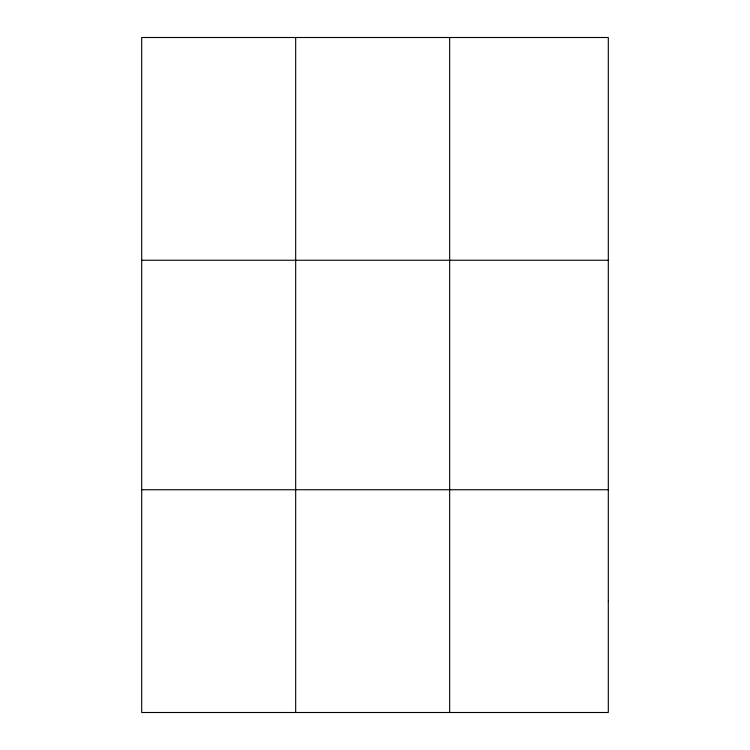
<?xml version="1.0" encoding="UTF-8"?>
<svg xmlns="http://www.w3.org/2000/svg" width="750" height="750" viewBox="0 0 750 750"><rect width="100%" height="100%" fill="white"/><g stroke="black" fill="none" stroke-linecap="round" stroke-linejoin="round"><path stroke-width="1.12" d="M295.678 37.5L295.678 712.5M449.662 37.5L449.662 712.5M141.694 260.25L608.306 260.25M141.694 489.75L608.306 489.75M608.306 601.125L608.306 712.5L141.694 712.5L141.694 37.5L608.306 37.5L608.306 601.125"/></g></svg>
